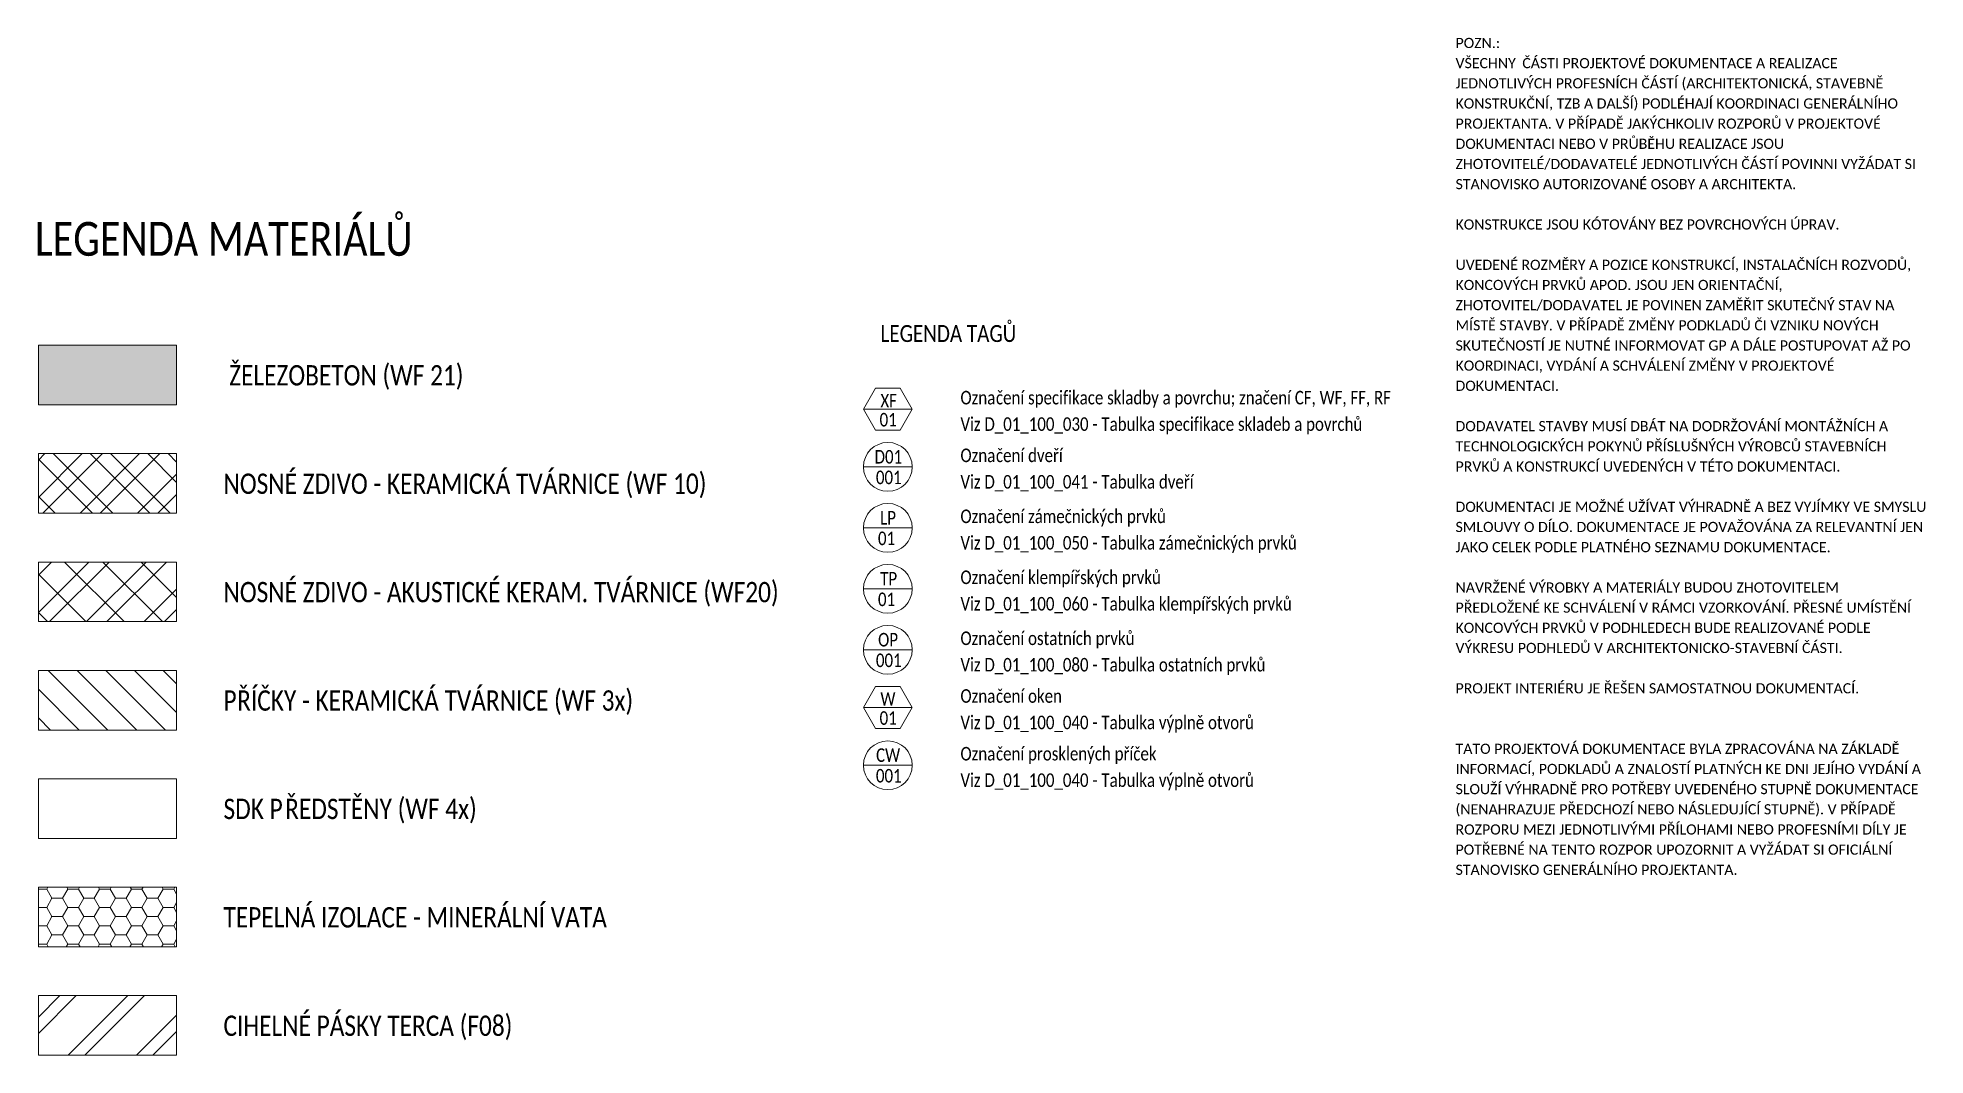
# Model space of a CAD drawing. Header units: millimetres. Extents: x -8633 to 38101, y -2985 to 57546.
# Drawn here: x 24169 to 38101, y -2985 to 4524 of the extents above.
import ezdxf

# ---------------------------------------------------------------- set-up
doc = ezdxf.new("R2010")
doc.units = ezdxf.units.MM
for name, color, linetype, lineweight in [('A-DETL-____-THIN', 9, 'Continuous', 9), ('A-DETL-GENF-OTLN', 9, 'Continuous', 9), ('G-____-____-TEXT', 9, 'Continuous', 5)]:
    doc.layers.add(name, color=color, linetype=linetype, lineweight=lineweight)
doc.styles.add('Calibri_1', font='calibri.ttf', dxfattribs={"width": 0.8, "height": 100})
doc.styles.add('Calibri_2', font='calibri.ttf', dxfattribs={"width": 0.8, "height": 250})
doc.styles.add('Calibri_3', font='calibri.ttf', dxfattribs={"width": 0.8, "height": 150})
doc.styles.add('Calibri_4', font='calibri.ttf', dxfattribs={"width": 0.8, "height": 125})
doc.styles.add('Calibri_5', font='calibri.ttf', dxfattribs={"height": 75})

msp = doc.modelspace()

# ---------------------------------------------------------------- hatches: boundary and pattern name
at = {"layer": 'A-DETL-GENF-OTLN'}
msp.add_hatch(color=254, dxfattribs=at).paths.add_polyline_path([(25193.3, 1815.2), (25193.3, 2255.2), (24173.3, 2255.2), (24173.3, 1815.2)])
at = {"layer": 'A-DETL-GENF-OTLN', "lineweight": 5}
h = msp.add_hatch(dxfattribs=at)
h.set_pattern_fill('FP_5', style=0, pattern_type=2)
h.set_pattern_definition([(45, (21344.18, 0), (-212.132, 212.132), []), (45, (21494.18, 0), (-212.132, 212.132), []), (315, (21344.18, 0), (212.132, 212.132), []), (315, (21494.18, 0), (212.132, 212.132), [])])
h.paths.add_polyline_path([(25193.3, 1015.2), (25193.3, 1455.2), (24173.3, 1455.2), (24173.3, 1015.2)])
h = msp.add_hatch(dxfattribs=at)
h.set_pattern_fill('FP_9', style=0, pattern_type=2)
h.set_pattern_definition([(45, (21344.18, 0), (-212.132, 212.132), []), (45, (21494.18, 0), (-212.132, 212.132), []), (315, (21344.18, 0), (141.421, 141.421), [])])
h.paths.add_polyline_path([(25193.3, 215.2), (25193.3, 655.2), (24173.3, 655.2), (24173.3, 215.2)])
h = msp.add_hatch(dxfattribs=at)
h.set_pattern_fill('FP_6', style=0, pattern_type=2)
h.set_pattern_definition([(135, (21344.18, 0), (-106.066, -106.066), [])])
h.paths.add_polyline_path([(25193.3, -584.8), (25193.3, -144.8), (24173.3, -144.8), (24173.3, -584.8)])
h = msp.add_hatch(dxfattribs=at)
h.set_pattern_fill('FP_8', style=0, pattern_type=2)
h.set_pattern_definition([(0, (21344.18, 0), (117.188, 67.658), [78.125, -156.25]), (120, (21344.18, 0), (-117.1875, 67.6588), [78.125, -156.25]), (60, (21344.18, 0), (0.0005, 135.3168), [0, -156.25, 78.125, 0])])
h.paths.add_polyline_path([(25193.3, -2184.8), (25193.3, -1744.8), (24173.3, -1744.8), (24173.3, -2184.8)])
h = msp.add_hatch(dxfattribs=at)
h.set_pattern_fill('FP_7', style=0, pattern_type=2)
h.set_pattern_definition([(45, (21344.18, 0), (-251.447, 251.447), []), (45, (21344.18, 381), (-251.447, 251.447), [])])
h.paths.add_polyline_path([(25193.3, -2984.8), (25193.3, -2544.8), (24173.3, -2544.8), (24173.3, -2984.8)])

# ---------------------------------------------------------------- linework, layer by layer
at = {"layer": 'A-DETL-____-THIN'}
for p, q in [((25193.3, 2255.2), (24173.3, 2255.2)), ((24173.3, 2255.2), (24173.3, 1815.2)), ((25193.3, 1815.2), (25193.3, 2255.2)), ((24173.3, 1815.2), (25193.3, 1815.2)), ((30353.5, 1939), (30263.5, 1783.1)), ((30353.5, 1939), (30533.5, 1939)), ((30533.5, 1939), (30623.5, 1783.1)), ((30623.5, 1783.1), (30263.5, 1783.1)), ((30353.5, 1627.2), (30263.5, 1783.1)), ((30533.5, 1627.2), (30623.5, 1783.1)), ((30353.5, 1627.2), (30533.5, 1627.2)), ((25193.3, 1455.2), (24173.3, 1455.2)), ((24173.3, 1455.2), (24173.3, 1015.2)), ((25193.3, 1015.2), (25193.3, 1455.2)), ((30623.5, 1357.2), (30263.5, 1357.2)), ((24173.3, 1015.2), (25193.3, 1015.2)), ((30623.5, 907.2), (30263.5, 907.2)), ((25193.3, 655.2), (24173.3, 655.2)), ((24173.3, 655.2), (24173.3, 215.2)), ((25193.3, 215.2), (25193.3, 655.2)), ((30623.5, 457.2), (30263.5, 457.2)), ((24173.3, 215.2), (25193.3, 215.2)), ((30623.5, 7.2), (30263.5, 7.2)), ((25193.3, -144.8), (24173.3, -144.8)), ((24173.3, -144.8), (24173.3, -584.8)), ((25193.3, -584.8), (25193.3, -144.8)), ((30353.5, -262.8), (30263.5, -418.7)), ((30353.5, -262.8), (30533.5, -262.8)), ((30533.5, -262.8), (30623.5, -418.7)), ((30623.5, -418.7), (30263.5, -418.7)), ((30353.5, -574.6), (30263.5, -418.7)), ((30533.5, -574.6), (30623.5, -418.7)), ((24173.3, -584.8), (25193.3, -584.8)), ((30353.5, -574.6), (30533.5, -574.6)), ((25193.3, -944.8), (24173.3, -944.8)), ((24173.3, -944.8), (24173.3, -1384.8)), ((25193.3, -1384.8), (25193.3, -944.8)), ((30623.5, -844.6), (30263.5, -844.6)), ((24173.3, -1384.8), (25193.3, -1384.8)), ((25193.3, -1744.8), (24173.3, -1744.8)), ((24173.3, -1744.8), (24173.3, -2184.8)), ((25193.3, -2184.8), (25193.3, -1744.8)), ((24173.3, -2184.8), (25193.3, -2184.8)), ((25193.3, -2544.8), (24173.3, -2544.8)), ((24173.3, -2544.8), (24173.3, -2984.8)), ((25193.3, -2984.8), (25193.3, -2544.8)), ((24173.3, -2984.8), (25193.3, -2984.8))]:
    msp.add_line(p, q, dxfattribs=at)
for centre in [(30443.5, 1357.2), (30443.5, 907.2), (30443.5, 457.2), (30443.5, 7.2), (30443.5, -844.6)]:
    msp.add_circle(centre, 180, dxfattribs=at)

# ---------------------------------------------------------------- texts
at = {"layer": 'G-____-____-TEXT', "color": 7, "lineweight": 9, "attachment_point": 1}
for s, insert, char_height, width, style in [('POZN.: ', (34634, 4523.2), 75, 448.945, 'Calibri_5'), ('VŠECHNY ', (34634, 4374.4), 75, 597.257, 'Calibri_5'), ('ČÁSTI PROJEKTOVÉ DOKUMENTACE A REALIZACE ', (35126.8, 4374.4), 75, 2978.269, 'Calibri_5'), ('JEDNOTLIVÝCH PROFESNÍCH ČÁSTÍ (ARCHITEKTONICKÁ, STAVEBNĚ ', (34634, 4225.6), 75, 4028.48, 'Calibri_5'), ('KONSTRUKČNÍ, TZB A DALŠÍ) PODLÉHAJÍ KOORDINACI GENERÁLNÍHO ', (34634, 4076.8), 75, 4164.767, 'Calibri_5'), ('PROJEKTANTA. V\xa0PŘÍPADĚ JAKÝCHKOLIV ROZPORŮ V\xa0PROJEKTOVÉ ', (34634, 3927.9), 75, 4004.429, 'Calibri_5'), ('DOKUMENTACI NEBO V\xa0PRŮBĚHU REALIZACE JSOU ', (34634, 3779.1), 75, 3106.539, 'Calibri_5'), ('ZHOTOVITELÉ/DODAVATELÉ JEDNOTLIVÝCH ČÁSTÍ POVINNI VYŽÁDAT SI ', (34634, 3630.3), 75, 4337.129, 'Calibri_5'), ('STANOVISKO AUTORIZOVANÉ OSOBY A ARCHITEKTA.', (34634, 3481.4), 75, 3178.691, 'Calibri_5'), ('LEGENDA MATERIÁL', (24147.8, 3164.8), 250, 3136.202, 'Calibri_2'), ('Ů', (26735.4, 3164.8), 250, 243.713, 'Calibri_2'), ('KONSTRUKCE JSOU KÓTOVÁNY BEZ POVRCHOVÝCH ÚPRAV. ', (34634, 3183.8), 75, 3627.636, 'Calibri_5'), ('UVEDENÉ ROZMĚRY A POZICE KONSTRUKCÍ, INSTALAČNÍCH ROZVODŮ, ', (34634, 2886.1), 75, 4293.037, 'Calibri_5'), ('KONCOVÝCH PRVKŮ APOD. JSOU JEN ORIENTAČNÍ, ', (34634, 2737.3), 75, 3094.514, 'Calibri_5'), ('ZHOTOVITEL/DODAVATEL JE POVINEN ZAMĚŘIT SKUTEČNÝ STAV NA ', (34634, 2588.5), 75, 4132.699, 'Calibri_5'), ('LEGENDA TAG', (30389.2, 2403.8), 125, 1093.502, 'Calibri_4'), ('Ů', (31291.5, 2403.8), 125, 121.857, 'Calibri_4'), ('MÍSTĚ STAVBY. V PŘÍPADĚ ZMĚNY PODKLADŮ ČI VZNIKU NOVÝCH ', (34634, 2439.6), 75, 3980.378, 'Calibri_5'), ('SKUTEČNOSTÍ JE NUTNÉ INFORMOVAT GP A DÁLE POSTUPOVAT AŽ PO ', (34634, 2290.8), 75, 4285.02, 'Calibri_5'), (' ŽELEZOBETON (WF 21)', (25539.8, 2108), 150, 2244.725, 'Calibri_3'), ('KOORDINACI, VYDÁNÍ A SCHVÁLENÍ ZMĚNY V PROJEKTOVÉ ', (34634, 2142), 75, 3571.518, 'Calibri_5'), ('DOKUMENTACI. ', (34634, 1993.2), 75, 1002.109, 'Calibri_5'), ('XF', (30388.8, 1896.1), 100, 150.717, 'Calibri_1'), ('Ozna', (30979.7, 1918.2), 100, 317.468, 'Calibri_1'), ('čení specifikace skladby a povrchu; značení CF, WF, FF, RF', (31241.6, 1918.2), 100, 3601.18, 'Calibri_1'), ('01', (30382.8, 1755.5), 100, 153.924, 'Calibri_1'), ('Viz D_01_100_030 - Tabulka specifikace skladeb a povrchů', (30979.7, 1723.1), 100, 3655.695, 'Calibri_1'), ('DODAVATEL STAVBY MUSÍ DBÁT NA DODRŽOVÁNÍ MONTÁŽNÍCH A ', (34634, 1695.5), 75, 4072.573, 'Calibri_5'), ('TECHNOLOGICKÝCH POKYNŮ PŘÍSLUŠNÝCH VÝROBCŮ STAVEBNÍCH ', (34634, 1546.7), 75, 4072.573, 'Calibri_5'), ('D01', (30346, 1481.9), 100, 250.126, 'Calibri_1'), ('Ozna', (30979.7, 1492.3), 100, 317.468, 'Calibri_1'), ('čení dveří', (31241.6, 1492.3), 100, 609.283, 'Calibri_1'), ('PRVKŮ A KONSTRUKCÍ UVEDENÝCH V TÉTO DOKUMENTACI.', (34634, 1397.8), 75, 3599.577, 'Calibri_5'), ('NOSNÉ ZDIVO - KERAMICKÁ TVÁRNICE (WF 10)', (25539.8, 1308), 150, 4502.277, 'Calibri_3'), ('001', (30355.8, 1329.7), 100, 230.886, 'Calibri_1'), ('Viz D_01_100_041 - Tabulka dveří', (30979.7, 1297.2), 100, 2119.662, 'Calibri_1'), ('DOKUMENTACI JE MOŽNÉ UŽÍVAT VÝHRADNĚ A BEZ VYJÍMKY VE SMYSLU ', (34634, 1100.2), 75, 4401.264, 'Calibri_5'), ('LP', (30386.8, 1031.9), 100, 144.304, 'Calibri_1'), ('Ozna', (30979.7, 1042.3), 100, 317.468, 'Calibri_1'), ('čení zámečnických prvků', (31241.6, 1042.3), 100, 1545.653, 'Calibri_1'), ('01', (30370.8, 879.7), 100, 153.924, 'Calibri_1'), ('Viz D_01_100_050 - Tabulka zámečnických prvků', (30979.7, 847.2), 100, 3056.033, 'Calibri_1'), ('SMLOUVY O DÍLO. DOKUMENTACE JE POVAŽOVÁNA ZA RELEVANTNÍ JEN ', (34634, 951.4), 75, 4401.264, 'Calibri_5'), ('JAKO CELEK PODLE PLATNÉHO SEZNAMU DOKUMENTACE.', (34634, 802.5), 75, 3515.4, 'Calibri_5'), ('TP', (30386.8, 581.9), 100, 153.924, 'Calibri_1'), ('Ozna', (30979.7, 592.3), 100, 317.468, 'Calibri_1'), ('čení klempířských prvků', (31241.6, 592.3), 100, 1503.966, 'Calibri_1'), ('NOSNÉ ZDIVO - AKUSTICKÉ KERAM. TVÁRNICE (WF20)', (25539.8, 508), 150, 5175.695, 'Calibri_3'), ('01', (30370.8, 429.7), 100, 153.924, 'Calibri_1'), ('NAVRŽENÉ VÝROBKY A MATERIÁLY BUDOU ZHOTOVITELEM ', (34634, 504.9), 75, 3615.611, 'Calibri_5'), ('Viz D_01_100_060 - Tabulka klempířských prvků', (30979.7, 397.2), 100, 3014.345, 'Calibri_1'), ('PŘEDLOŽENÉ KE SCHVÁLENÍ V RÁMCI VZORKOVÁNÍ. PŘESNÉ UMÍSTĚNÍ ', (34634, 356), 75, 4285.02, 'Calibri_5'), ('Ozna', (30979.7, 142.3), 100, 317.468, 'Calibri_1'), ('čení ostatních prvků', (31241.6, 142.3), 100, 1260.253, 'Calibri_1'), ('KONCOVÝCH PRVKŮ V PODHLEDECH BUDE REALIZOVANÉ PODLE ', (34634, 207.2), 75, 3924.26, 'Calibri_5'), ('OP', (30371.8, 131.9), 100, 182.785, 'Calibri_1'), ('VÝKRESU PODHLEDŮ V ARCHITEKTONICKO-STAVEBNÍ ČÁSTI. ', (34634, 58.4), 75, 3647.678, 'Calibri_5'), ('001', (30355.8, -20.3), 100, 230.886, 'Calibri_1'), ('Viz D_01_100_080 - Tabulka ostatních prvků', (30979.7, -52.8), 100, 2770.632, 'Calibri_1'), ('ŘÍČKY - KERAMICKÁ TVÁRNICE (WF 3x)', (25640.3, -292), 150, 3681.349, 'Calibri_3'), ('čení oken', (31241.6, -283.6), 100, 599.662, 'Calibri_1'), ('PROJEKT INTERIÉRU JE ŘEŠEN SAMOSTATNOU DOKUMENTACÍ.', (34634, -239.3), 75, 3775.948, 'Calibri_5'), ('P', (25539.8, -292), 150, 121.856, 'Calibri_3'), ('W', (30388.8, -305.7), 100, 137.89, 'Calibri_1'), ('Ozna', (30979.7, -283.6), 100, 317.468, 'Calibri_1'), ('01', (30382.8, -446.2), 100, 153.924, 'Calibri_1'), ('Viz D_01_100_040 - Tabulka výplně otvorů', (30979.7, -478.7), 100, 2668.016, 'Calibri_1'), ('TATO PROJEKTOVÁ DOKUMENTACE BYLA ZPRACOVÁNA NA ZÁKLADĚ ', (34634, -685.7), 75, 4176.792, 'Calibri_5'), ('CW', (30356.8, -719.9), 100, 221.266, 'Calibri_1'), ('Ozna', (30979.7, -709.5), 100, 317.468, 'Calibri_1'), ('čení prosklených příček', (31241.6, -709.5), 100, 1462.278, 'Calibri_1'), ('INFORMACÍ, PODKLADŮ A ZNALOSTÍ PLATNÝCH KE DNI JEJÍHO VYDÁNÍ A ', (34634, -834.6), 75, 4377.214, 'Calibri_5'), ('001', (30355.8, -872.1), 100, 230.886, 'Calibri_1'), ('Viz D_01_100_040 - Tabulka výplně otvorů', (30979.7, -904.6), 100, 2668.016, 'Calibri_1'), ('SLOUŽÍ VÝHRADNĚ PRO POTŘEBY UVEDENÉHO STUPNĚ DOKUMENTACE ', (34634, -983.4), 75, 4369.197, 'Calibri_5'), ('SDK P', (25539.8, -1092), 150, 551.561, 'Calibri_3'), ('ŘEDSTĚNY (WF 4x)', (25994.8, -1092), 150, 1789.367, 'Calibri_3'), ('(NENAHRAZUJE PŘEDCHOZÍ NEBO NÁSLEDUJÍCÍ STUPNĚ). V PŘÍPADĚ ', (34634, -1132.2), 75, 4140.716, 'Calibri_5'), ('ROZPORU MEZI JEDNOTLIVÝMI PŘÍLOHAMI NEBO PROFESNÍMI DÍLY JE ', (34634, -1281.1), 75, 4256.961, 'Calibri_5'), ('POTŘEBNÉ NA TENTO ROZPOR UPOZORNIT A VYŽÁDAT SI OFICIÁLNÍ ', (34634, -1429.9), 75, 4108.648, 'Calibri_5'), ('STANOVISKO GENERÁLNÍHO PROJEKTANTA.', (34634, -1578.7), 75, 2633.543, 'Calibri_5'), ('TEPELNÁ IZOLACE - MINERÁLNÍ VATA', (25539.8, -1892), 150, 3572.32, 'Calibri_3'), ('CIHELNÉ PÁSKY TERCA (F08)', (25539.8, -2692), 150, 2693.67, 'Calibri_3')]:
    msp.add_mtext(s, dxfattribs=dict(at, insert=insert, char_height=char_height, width=width, style=style))

doc.saveas('drawing.dxf')
